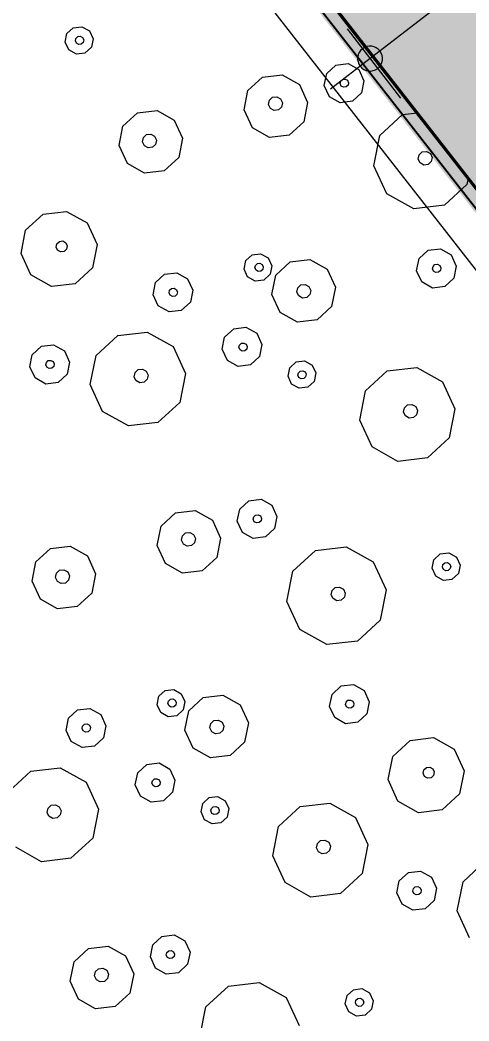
# Model space of a CAD drawing. Header units: metres. Extents: x -2858 to 512, y -1995 to 1252.
# Drawn here: x -454.523 to -452.725, y -161.776 to -157.764 of the extents above; entities that cross this region are included whole.
import ezdxf
from ezdxf.enums import TextEntityAlignment as Align
from ezdxf.lldxf.tags import DXFTag

# ---------------------------------------------------------------- set-up
doc = ezdxf.new("R2010")
doc.units = ezdxf.units.M
for name, color, linetype in [('Calque commun', 7, 'Continuous'), ('Calque11', 7, 'Continuous'), ('Calque17', 7, 'Continuous')]:
    doc.layers.add(name, color=color, linetype=linetype)
doc.styles.add('Arial18', font='arial.ttf', dxfattribs={"height": 0.309252})
tags = doc.linetypes.add('DASHDOT2', pattern=[0.5, 0.25, -0.125, 0, -0.125]).pattern_tags.tags
tags[10:11] = [DXFTag(74, 4), DXFTag(75, 0), DXFTag(340, '0'), DXFTag(46, 1.0), DXFTag(50, 0.0), DXFTag(44, 0.0), DXFTag(45, 0.0)]
tags[8:9] = [DXFTag(74, 4), DXFTag(75, 0), DXFTag(340, '0'), DXFTag(46, 1.0), DXFTag(50, 0.0), DXFTag(44, 0.0), DXFTag(45, 0.0)]
tags[6:7] = [DXFTag(74, 4), DXFTag(75, 0), DXFTag(340, '0'), DXFTag(46, 1.0), DXFTag(50, 0.0), DXFTag(44, 0.0), DXFTag(45, 0.0)]
tags[4:5] = [DXFTag(74, 4), DXFTag(75, 0), DXFTag(340, '0'), DXFTag(46, 1.0), DXFTag(50, 0.0), DXFTag(44, 0.0), DXFTag(45, 0.0)]

# ---------------------------------------------------------------- blocks, each defined once
blk = doc.blocks.new('geometrebondepartleger')
at = {"layer": 'Calque commun', "color": 10, "linetype": 'DASHDOT2', "lineweight": 18, "flags": 128}
blk.add_lwpolyline([(45.2867, 98.0868), (42.9361, 93.8756), (22.4919, 69.3549), (46.896, 54.8213), (60.0219, 76.4824), (130.1549, 64.2531), (145.3143, 148.376), (109.3485, 154.881), (91.263, 130.1164), (87.3779, 124.8321), (86.3313, 123.2789), (83.8109, 118.8118), (74.9183, 102.5858), (72.6157, 98.3586), (63.0649, 85.9136), (45.1583, 97.9611)], close=True, dxfattribs=at)
at = {"layer": 'Calque11', "color": 7, "linetype": 'Continuous', "lineweight": 9}
blk.add_polyline3d([(125.0277, 35.9078, 79), (133.3383, 81.851, 79), (145.3136, 148.3761, 79)], dxfattribs=at)
at = {"layer": 'Calque17', "color": 1, "linetype": 'Continuous', "lineweight": 9}
for points in [[(125.174, 36.6886, 79), (126.5286, 44.1348, 79), (125.0378, 35.9435, 79), (126.4161, 43.4883, 79), (128.681, 56.0642, 79), (129.9759, 63.1341, 79), (132.1933, 75.6042, 79), (133.3383, 81.851, 79), (135.2222, 92.3412, 79), (136.4776, 99.3268, 79), (138.1727, 108.7115, 79), (140.4846, 121.4626, 79), (141.0933, 124.9318, 79)], [(125.3707, 36.6528, 79), (126.7254, 44.0992, 79), (125.2346, 35.9078, 79), (126.6129, 43.4526, 79), (128.8778, 56.0285, 79), (130.1727, 63.0986, 79), (132.3901, 75.5687, 79), (133.5351, 81.8153, 79), (135.4191, 92.3058, 79), (136.6745, 99.2914, 79), (138.3695, 108.676, 79), (140.6815, 121.4274, 79), (141.2903, 124.8972, 79)]]:
    blk.add_polyline3d(points, dxfattribs=at)
blk = doc.blocks.new('new95')
at = {"layer": 'Calque commun', "color": 1, "linetype": 'Continuous', "lineweight": 9}
blk.add_arc((0, 0), 0.5, 0, 359.9994, dxfattribs=at)
blk = doc.blocks.new('new96')
at = {"layer": 'Calque commun', "color": 1, "linetype": 'Continuous', "lineweight": 9}
blk.add_arc((0, 0), 0.5, 0, 359.9994, dxfattribs=at)
blk = doc.blocks.new('DimLine4483')
at = {"layer": 'Calque commun', "color": 1, "linetype": 'Continuous', "lineweight": 9}
for p, q in [((64.5065, 94.9271), (64.57, 95.2712)), ((64.5337, 95.0746), (64.337, 95.1108)), ((64.5337, 95.0746), (67.4397, 94.5384)), ((67.4125, 94.3909), (67.476, 94.7351)), ((67.4397, 94.5384), (67.6364, 94.5021))]:
    blk.add_line(p, q, dxfattribs=at)
at = {"layer": 'Calque commun', "color": 1, "linetype": 'Continuous', "lineweight": 9, "xscale": 0.1000000055765411, "yscale": 0.1000000055765411, "zscale": 0.1000000055765411, "rotation": 349.5466312477312}
for name, p in [('new95', (64.5337, 95.0746)), ('new96', (67.4397, 94.5384))]:
    blk.add_blockref(name, p, dxfattribs=at)
at = {"layer": 'Calque commun', "color": 1, "linetype": 'Continuous', "lineweight": 9, "style": 'Arial18'}
blk.add_text('300', height=0.30925, rotation=349.5466, dxfattribs=at).set_placement((65.9885, 94.8163), align=Align.BOTTOM_CENTER)
blk = doc.blocks.new('pattern')
at = {"layer": 'Calque commun', "color": 54, "linetype": 'Continuous', "lineweight": 9}
for p, q in [((69.7985, 97.1855), (69.7513, 97.0766)), ((69.7513, 97.0766), (69.6491, 97.0163)), ((70.2447, 97.0658), (70.2745, 97.0834)), ((70.2745, 97.0834), (70.3089, 97.0801)), ((70.3089, 97.0801), (70.3349, 97.0572)), ((70.2309, 97.0341), (70.2447, 97.0658)), ((70.2687, 97.0312), (70.2728, 97.0407)), ((70.2728, 97.0407), (70.2817, 97.046)), ((70.2817, 97.046), (70.2921, 97.045)), ((70.2921, 97.045), (70.2999, 97.0382)), ((70.2999, 97.0382), (70.3021, 97.028)), ((70.3349, 97.0572), (70.3424, 97.0234)), ((69.6491, 97.0163), (69.531, 97.0275)), ((70.2384, 97.0003), (70.2309, 97.0341)), ((70.2644, 96.9774), (70.2384, 97.0003)), ((70.2709, 97.0211), (70.2687, 97.0312)), ((70.2787, 97.0142), (70.2709, 97.0211)), ((70.2891, 97.0132), (70.2787, 97.0142)), ((70.298, 97.0185), (70.2891, 97.0132)), ((70.3021, 97.028), (70.298, 97.0185)), ((70.3424, 97.0234), (70.3286, 96.9917)), ((69.7393, 96.9548), (69.7819, 96.9799)), ((69.7819, 96.9799), (69.8311, 96.9752)), ((69.8311, 96.9752), (69.8681, 96.9425)), ((70.2988, 96.9741), (70.2644, 96.9774)), ((70.3286, 96.9917), (70.2988, 96.9741)), ((69.7196, 96.9094), (69.7393, 96.9548)), ((69.7859, 96.9138), (69.7949, 96.9191)), ((69.7949, 96.9191), (69.8052, 96.9181)), ((69.8052, 96.9181), (69.813, 96.9112)), ((69.8681, 96.9425), (69.8789, 96.8942)), ((69.7304, 96.8611), (69.7196, 96.9094)), ((69.7818, 96.9043), (69.7859, 96.9138)), ((69.7841, 96.8941), (69.7818, 96.9043)), ((69.7919, 96.8873), (69.7841, 96.8941)), ((69.8022, 96.8863), (69.7919, 96.8873)), ((69.8111, 96.8916), (69.8022, 96.8863)), ((69.8153, 96.9011), (69.8111, 96.8916)), ((69.813, 96.9112), (69.8153, 96.9011)), ((69.8789, 96.8942), (69.8592, 96.8489)), ((70.4672, 96.7981), (70.5164, 96.9115)), ((69.7674, 96.8284), (69.7304, 96.8611)), ((69.8592, 96.8489), (69.8167, 96.8237)), ((69.8167, 96.8237), (69.7674, 96.8284)), ((70.4941, 96.6774), (70.4672, 96.7981)), ((69.3144, 96.7228), (69.3961, 96.771)), ((69.3961, 96.771), (69.4906, 96.762)), ((69.4906, 96.762), (69.5618, 96.6992)), ((69.2766, 96.6357), (69.3144, 96.7228)), ((69.5618, 96.6992), (69.5824, 96.6065)), ((69.7919, 96.6328), (69.8941, 96.6932)), ((69.8941, 96.6932), (70.0122, 96.6819)), ((70.0122, 96.6819), (70.1012, 96.6034)), ((70.5867, 96.5956), (70.4941, 96.6774)), ((69.2972, 96.543), (69.2766, 96.6357)), ((69.3928, 96.6243), (69.3983, 96.637)), ((69.3983, 96.637), (69.4102, 96.644)), ((69.4102, 96.644), (69.424, 96.6427)), ((69.424, 96.6427), (69.4344, 96.6336)), ((70.8162, 96.6467), (70.7098, 96.5839)), ((69.3958, 96.6108), (69.3928, 96.6243)), ((69.4062, 96.6016), (69.3958, 96.6108)), ((69.42, 96.6003), (69.4062, 96.6016)), ((69.4319, 96.6074), (69.42, 96.6003)), ((69.4374, 96.6201), (69.4319, 96.6074)), ((69.4344, 96.6336), (69.4374, 96.6201)), ((69.5824, 96.6065), (69.5446, 96.5194)), ((69.7447, 96.524), (69.7919, 96.6328)), ((70.1012, 96.6034), (70.127, 96.4875)), ((70.7098, 96.5839), (70.5867, 96.5956)), ((69.3684, 96.4802), (69.2972, 96.543)), ((69.5446, 96.5194), (69.4629, 96.4712)), ((69.7705, 96.4081), (69.7447, 96.524)), ((69.89, 96.5098), (69.8969, 96.5256)), ((69.8969, 96.5256), (69.9118, 96.5344)), ((69.9118, 96.5344), (69.929, 96.5328)), ((69.929, 96.5328), (69.942, 96.5213)), ((69.942, 96.5213), (69.9457, 96.5044)), ((69.4629, 96.4712), (69.3684, 96.4802)), ((69.8937, 96.4929), (69.89, 96.5098)), ((69.9067, 96.4814), (69.8937, 96.4929)), ((69.9239, 96.4798), (69.9067, 96.4814)), ((69.9388, 96.4886), (69.9239, 96.4798)), ((69.9457, 96.5044), (69.9388, 96.4886)), ((70.127, 96.4875), (70.0798, 96.3787)), ((69.8594, 96.3296), (69.7705, 96.4081)), ((70.5888, 96.3899), (70.6313, 96.4151)), ((70.6313, 96.4151), (70.6806, 96.4104)), ((70.6806, 96.4104), (70.7176, 96.3776)), ((70.0798, 96.3787), (69.9776, 96.3184)), ((70.5691, 96.3446), (70.5888, 96.3899)), ((70.6354, 96.349), (70.6444, 96.3542)), ((70.6444, 96.3542), (70.6547, 96.3532)), ((70.7176, 96.3776), (70.7284, 96.3294)), ((69.9776, 96.3184), (69.8594, 96.3296)), ((70.5798, 96.2963), (70.5691, 96.3446)), ((70.6313, 96.3394), (70.6354, 96.349)), ((70.6336, 96.3293), (70.6313, 96.3394)), ((70.6413, 96.3224), (70.6336, 96.3293)), ((70.6517, 96.3214), (70.6413, 96.3224)), ((70.6606, 96.3267), (70.6517, 96.3214)), ((70.6547, 96.3532), (70.6625, 96.3464)), ((70.6647, 96.3362), (70.6606, 96.3267)), ((70.6625, 96.3464), (70.6647, 96.3362)), ((70.7284, 96.3294), (70.7087, 96.284)), ((70.8038, 96.2796), (70.8719, 96.3198)), ((70.8719, 96.3198), (70.9507, 96.3123)), ((69.3622, 96.2555), (69.4048, 96.2806)), ((69.4048, 96.2806), (69.454, 96.2759)), ((69.454, 96.2759), (69.4911, 96.2432)), ((70.6169, 96.2636), (70.5798, 96.2963)), ((70.7087, 96.284), (70.6661, 96.2589)), ((70.7724, 96.207), (70.8038, 96.2796)), ((70.9507, 96.3123), (71.01, 96.2599)), ((69.3426, 96.2101), (69.3622, 96.2555)), ((69.4911, 96.2432), (69.5018, 96.1949)), ((70.6661, 96.2589), (70.6169, 96.2636)), ((71.01, 96.2599), (71.0272, 96.1827)), ((69.3533, 96.1618), (69.3426, 96.2101)), ((69.4048, 96.205), (69.4089, 96.2145)), ((69.407, 96.1948), (69.4048, 96.205)), ((69.4148, 96.188), (69.407, 96.1948)), ((69.4089, 96.2145), (69.4178, 96.2198)), ((69.4178, 96.2198), (69.4282, 96.2188)), ((69.4282, 96.2188), (69.436, 96.2119)), ((69.4382, 96.2018), (69.4341, 96.1923)), ((69.436, 96.2119), (69.4382, 96.2018)), ((69.5018, 96.1949), (69.4822, 96.1496)), ((70.7896, 96.1298), (70.7724, 96.207)), ((70.8653, 96.1896), (70.8722, 96.2055)), ((70.8722, 96.2055), (70.8871, 96.2143)), ((70.8871, 96.2143), (70.9044, 96.2126)), ((70.9044, 96.2126), (70.9173, 96.2012)), ((70.9173, 96.2012), (70.9211, 96.1843)), ((68.6977, 96.1289), (68.7115, 96.1606)), ((68.7115, 96.1606), (68.7413, 96.1782)), ((68.7413, 96.1782), (68.7758, 96.1749)), ((68.7758, 96.1749), (68.8017, 96.152)), ((69.3904, 96.1291), (69.3533, 96.1618)), ((69.4251, 96.187), (69.4148, 96.188)), ((69.4341, 96.1923), (69.4251, 96.187)), ((70.8691, 96.1727), (70.8653, 96.1896)), ((70.8821, 96.1613), (70.8691, 96.1727)), ((70.8993, 96.1596), (70.8821, 96.1613)), ((70.9142, 96.1684), (70.8993, 96.1596)), ((70.9211, 96.1843), (70.9142, 96.1684)), ((71.0272, 96.1827), (70.9957, 96.1101)), ((68.7053, 96.0951), (68.6977, 96.1289)), ((68.7355, 96.126), (68.7396, 96.1356)), ((68.7378, 96.1159), (68.7355, 96.126)), ((68.7455, 96.109), (68.7378, 96.1159)), ((68.7396, 96.1356), (68.7486, 96.1408)), ((68.7486, 96.1408), (68.7589, 96.1398)), ((68.7648, 96.1133), (68.7559, 96.108)), ((68.7589, 96.1398), (68.7667, 96.133)), ((68.7689, 96.1228), (68.7648, 96.1133)), ((68.7667, 96.133), (68.7689, 96.1228)), ((68.8092, 96.1182), (68.7955, 96.0865)), ((68.8017, 96.152), (68.8092, 96.1182)), ((69.4396, 96.1244), (69.3904, 96.1291)), ((69.4822, 96.1496), (69.4396, 96.1244)), ((70.0428, 96.0901), (70.0566, 96.1219)), ((70.0566, 96.1219), (70.0864, 96.1395)), ((70.0864, 96.1395), (70.1208, 96.1362)), ((70.1208, 96.1362), (70.1468, 96.1133)), ((70.1468, 96.1133), (70.1543, 96.0795)), ((70.8489, 96.0774), (70.7896, 96.1298)), ((68.7312, 96.0722), (68.7053, 96.0951)), ((68.7559, 96.108), (68.7455, 96.109)), ((68.7955, 96.0865), (68.7656, 96.0689)), ((70.0503, 96.0564), (70.0428, 96.0901)), ((70.0822, 96.0874), (70.0864, 96.0969)), ((70.0845, 96.0773), (70.0822, 96.0874)), ((70.0923, 96.0704), (70.0845, 96.0773)), ((70.0864, 96.0969), (70.0953, 96.1022)), ((70.0953, 96.1022), (70.1056, 96.1012)), ((70.1115, 96.0747), (70.1026, 96.0694)), ((70.1056, 96.1012), (70.1134, 96.0943)), ((70.1157, 96.0842), (70.1115, 96.0747)), ((70.1134, 96.0943), (70.1157, 96.0842)), ((70.1543, 96.0795), (70.1405, 96.0478)), ((70.9276, 96.0699), (70.8489, 96.0774)), ((70.9957, 96.1101), (70.9276, 96.0699)), ((68.7656, 96.0689), (68.7312, 96.0722)), ((68.9832, 96.0063), (69.0896, 96.0691)), ((69.0896, 96.0691), (69.2127, 96.0574)), ((69.2127, 96.0574), (69.3054, 95.9756)), ((70.0763, 96.0335), (70.0503, 96.0564)), ((70.1107, 96.0302), (70.0763, 96.0335)), ((70.1026, 96.0694), (70.0923, 96.0704)), ((70.1405, 96.0478), (70.1107, 96.0302)), ((68.934, 95.8929), (68.9832, 96.0063)), ((69.3054, 95.9756), (69.3322, 95.8549)), ((69.7478, 95.9509), (69.8159, 95.9911)), ((69.8159, 95.9911), (69.8947, 95.9836)), ((69.8947, 95.9836), (69.954, 95.9312)), ((69.7164, 95.8783), (69.7478, 95.9509)), ((69.954, 95.9312), (69.9712, 95.854)), ((68.9609, 95.7722), (68.934, 95.8929)), ((69.0952, 95.8771), (69.1021, 95.893)), ((69.099, 95.8603), (69.0952, 95.8771)), ((69.1021, 95.893), (69.117, 95.9018)), ((69.117, 95.9018), (69.1343, 95.9002)), ((69.1343, 95.9002), (69.1472, 95.8887)), ((69.1472, 95.8887), (69.151, 95.8718)), ((69.7336, 95.8011), (69.7164, 95.8783)), ((69.8166, 95.8706), (69.8235, 95.8865)), ((69.8235, 95.8865), (69.8384, 95.8953)), ((69.8384, 95.8953), (69.8556, 95.8936)), ((69.8556, 95.8936), (69.8686, 95.8822)), ((69.8686, 95.8822), (69.8723, 95.8653)), ((70.0959, 95.8399), (70.1156, 95.8852)), ((70.1156, 95.8852), (70.1581, 95.9103)), ((70.1581, 95.9103), (70.2073, 95.9057)), ((70.2073, 95.9057), (70.2444, 95.8729)), ((70.2444, 95.8729), (70.2552, 95.8247)), ((69.112, 95.8488), (69.099, 95.8603)), ((69.1292, 95.8472), (69.112, 95.8488)), ((69.1441, 95.856), (69.1292, 95.8472)), ((69.151, 95.8718), (69.1441, 95.856)), ((69.3322, 95.8549), (69.2831, 95.7415)), ((69.8204, 95.8537), (69.8166, 95.8706)), ((69.8333, 95.8422), (69.8204, 95.8537)), ((69.8506, 95.8406), (69.8333, 95.8422)), ((69.8655, 95.8494), (69.8506, 95.8406)), ((69.8723, 95.8653), (69.8655, 95.8494)), ((69.9712, 95.854), (69.9397, 95.7814)), ((70.1066, 95.7916), (70.0959, 95.8399)), ((70.1568, 95.8377), (70.1609, 95.8472)), ((70.159, 95.8275), (70.1568, 95.8377)), ((70.1609, 95.8472), (70.1699, 95.8525)), ((70.1699, 95.8525), (70.1802, 95.8515)), ((70.1802, 95.8515), (70.188, 95.8446)), ((70.1902, 95.8345), (70.1861, 95.8249)), ((70.188, 95.8446), (70.1902, 95.8345)), ((69.7929, 95.7487), (69.7336, 95.8011)), ((70.1668, 95.8206), (70.159, 95.8275)), ((70.1772, 95.8197), (70.1668, 95.8206)), ((70.1861, 95.8249), (70.1772, 95.8197)), ((70.2552, 95.8247), (70.2355, 95.7793)), ((70.4059, 95.7344), (70.5081, 95.7947)), ((70.5081, 95.7947), (70.6263, 95.7835)), ((68.2587, 95.7276), (68.3609, 95.788)), ((68.3609, 95.788), (68.479, 95.7767)), ((68.479, 95.7767), (68.568, 95.6982)), ((69.0536, 95.6904), (68.9609, 95.7722)), ((69.9397, 95.7814), (69.8716, 95.7412)), ((70.1437, 95.7589), (70.1066, 95.7916)), ((70.1929, 95.7542), (70.1437, 95.7589)), ((70.2355, 95.7793), (70.1929, 95.7542)), ((70.6263, 95.7835), (70.7152, 95.705)), ((68.2115, 95.6188), (68.2587, 95.7276)), ((69.2831, 95.7415), (69.1766, 95.6787)), ((69.8716, 95.7412), (69.7929, 95.7487)), ((69.8542, 95.7044), (69.884, 95.722)), ((69.884, 95.722), (69.9184, 95.7187)), ((69.9184, 95.7187), (69.9444, 95.6958)), ((70.3587, 95.6255), (70.4059, 95.7344)), ((68.568, 95.6982), (68.5938, 95.5824)), ((69.1766, 95.6787), (69.0536, 95.6904)), ((69.8404, 95.6726), (69.8542, 95.7044)), ((69.8479, 95.6388), (69.8404, 95.6726)), ((69.876, 95.6722), (69.8802, 95.6818)), ((69.8783, 95.6621), (69.876, 95.6722)), ((69.8802, 95.6818), (69.8891, 95.687)), ((69.8891, 95.687), (69.8994, 95.6861)), ((69.8994, 95.6861), (69.9072, 95.6792)), ((69.9072, 95.6792), (69.9095, 95.6691)), ((69.9444, 95.6958), (69.9519, 95.662)), ((70.7152, 95.705), (70.741, 95.5891)), ((69.8739, 95.6159), (69.8479, 95.6388)), ((69.8861, 95.6552), (69.8783, 95.6621)), ((69.8964, 95.6543), (69.8861, 95.6552)), ((69.9054, 95.6595), (69.8964, 95.6543)), ((69.9095, 95.6691), (69.9054, 95.6595)), ((69.9519, 95.662), (69.9381, 95.6302)), ((70.5109, 95.6272), (70.5258, 95.636)), ((70.5258, 95.636), (70.543, 95.6344)), ((70.543, 95.6344), (70.556, 95.6229)), ((68.2373, 95.5029), (68.2115, 95.6188)), ((68.3568, 95.6046), (68.3637, 95.6204)), ((68.3606, 95.5877), (68.3568, 95.6046)), ((68.3637, 95.6204), (68.3786, 95.6292)), ((68.3786, 95.6292), (68.3958, 95.6276)), ((68.3958, 95.6276), (68.4088, 95.6161)), ((68.4125, 95.5992), (68.4057, 95.5834)), ((68.4088, 95.6161), (68.4125, 95.5992)), ((69.9083, 95.6126), (69.8739, 95.6159)), ((69.9381, 95.6302), (69.9083, 95.6126)), ((70.3845, 95.5097), (70.3587, 95.6255)), ((70.504, 95.6113), (70.5109, 95.6272)), ((70.5078, 95.5944), (70.504, 95.6113)), ((70.5207, 95.583), (70.5078, 95.5944)), ((70.5598, 95.606), (70.5529, 95.5901)), ((70.556, 95.6229), (70.5598, 95.606)), ((68.3735, 95.5762), (68.3606, 95.5877)), ((68.3908, 95.5746), (68.3735, 95.5762)), ((68.4057, 95.5834), (68.3908, 95.5746)), ((68.5938, 95.5824), (68.5466, 95.4735)), ((70.1375, 95.5334), (70.1801, 95.5585)), ((70.1801, 95.5585), (70.2293, 95.5538)), ((70.2293, 95.5538), (70.2663, 95.5211)), ((70.538, 95.5814), (70.5207, 95.583)), ((70.5529, 95.5901), (70.538, 95.5814)), ((70.1178, 95.488), (70.1375, 95.5334)), ((70.2663, 95.5211), (70.2771, 95.4728)), ((68.3263, 95.4244), (68.2373, 95.5029)), ((68.5466, 95.4735), (68.4444, 95.4132)), ((69.0359, 95.4394), (69.0556, 95.4847)), ((69.0556, 95.4847), (69.0982, 95.5099)), ((69.0982, 95.5099), (69.1474, 95.5052)), ((69.1474, 95.5052), (69.1845, 95.4724)), ((69.1845, 95.4724), (69.1952, 95.4242)), ((70.1286, 95.4397), (70.1178, 95.488)), ((70.18, 95.4829), (70.1841, 95.4924)), ((70.1823, 95.4727), (70.18, 95.4829)), ((70.19, 95.4659), (70.1823, 95.4727)), ((70.1841, 95.4924), (70.1931, 95.4977)), ((70.1931, 95.4977), (70.2034, 95.4967)), ((70.2034, 95.4967), (70.2112, 95.4898)), ((70.2135, 95.4797), (70.2093, 95.4702)), ((70.2112, 95.4898), (70.2135, 95.4797)), ((70.2771, 95.4728), (70.2574, 95.4275)), ((70.4735, 95.4312), (70.3845, 95.5097)), ((69.0467, 95.3911), (69.0359, 95.4394)), ((69.0981, 95.4342), (69.1022, 95.4438)), ((69.1004, 95.4241), (69.0981, 95.4342)), ((69.1022, 95.4438), (69.1112, 95.449)), ((69.1112, 95.449), (69.1215, 95.4481)), ((69.1215, 95.4481), (69.1293, 95.4412)), ((69.1293, 95.4412), (69.1316, 95.431)), ((70.1656, 95.407), (70.1286, 95.4397)), ((70.2004, 95.4649), (70.19, 95.4659)), ((70.2093, 95.4702), (70.2004, 95.4649)), ((70.5916, 95.4199), (70.4735, 95.4312)), ((68.4444, 95.4132), (68.3263, 95.4244)), ((69.0837, 95.3584), (69.0467, 95.3911)), ((69.1082, 95.4172), (69.1004, 95.4241)), ((69.1185, 95.4162), (69.1082, 95.4172)), ((69.1274, 95.4215), (69.1185, 95.4162)), ((69.1316, 95.431), (69.1274, 95.4215)), ((69.1952, 95.4242), (69.1755, 95.3788)), ((69.2706, 95.3744), (69.3388, 95.4146)), ((69.3388, 95.4146), (69.4175, 95.4071)), ((69.4175, 95.4071), (69.4768, 95.3547)), ((70.2148, 95.4023), (70.1656, 95.407)), ((70.2574, 95.4275), (70.2148, 95.4023)), ((67.8291, 95.3503), (67.8716, 95.3754)), ((67.8716, 95.3754), (67.9209, 95.3707)), ((67.9209, 95.3707), (67.9579, 95.338)), ((69.133, 95.3537), (69.0837, 95.3584)), ((69.1755, 95.3788), (69.133, 95.3537)), ((69.2392, 95.3018), (69.2706, 95.3744)), ((69.4768, 95.3547), (69.494, 95.2775)), ((67.8094, 95.3049), (67.8291, 95.3503)), ((67.8757, 95.3093), (67.8847, 95.3146)), ((67.8847, 95.3146), (67.895, 95.3136)), ((67.895, 95.3136), (67.9028, 95.3067)), ((67.9579, 95.338), (67.9687, 95.2897)), ((67.8201, 95.2567), (67.8094, 95.3049)), ((67.8716, 95.2998), (67.8757, 95.3093)), ((67.8738, 95.2896), (67.8716, 95.2998)), ((67.8816, 95.2828), (67.8738, 95.2896)), ((67.892, 95.2818), (67.8816, 95.2828)), ((67.9009, 95.2871), (67.892, 95.2818)), ((67.905, 95.2966), (67.9009, 95.2871)), ((67.9028, 95.3067), (67.905, 95.2966)), ((67.9687, 95.2897), (67.949, 95.2444)), ((69.2564, 95.2246), (69.2392, 95.3018)), ((69.3322, 95.2844), (69.3391, 95.3003)), ((69.3359, 95.2675), (69.3322, 95.2844)), ((69.3391, 95.3003), (69.354, 95.3091)), ((69.354, 95.3091), (69.3712, 95.3074)), ((69.3712, 95.3074), (69.3842, 95.296)), ((69.3879, 95.2791), (69.381, 95.2632)), ((69.3842, 95.296), (69.3879, 95.2791)), ((69.494, 95.2775), (69.4626, 95.2049)), ((67.8572, 95.2239), (67.8201, 95.2567)), ((67.949, 95.2444), (67.9064, 95.2192)), ((68.5234, 95.2167), (68.5532, 95.2343)), ((68.5532, 95.2343), (68.5876, 95.231)), ((68.5876, 95.231), (68.6136, 95.2081)), ((69.3489, 95.2561), (69.3359, 95.2675)), ((69.3661, 95.2544), (69.3489, 95.2561)), ((69.381, 95.2632), (69.3661, 95.2544)), ((67.9064, 95.2192), (67.8572, 95.2239)), ((68.5096, 95.185), (68.5234, 95.2167)), ((68.5491, 95.1822), (68.5532, 95.1917)), ((68.5532, 95.1917), (68.5621, 95.197)), ((68.5621, 95.197), (68.5725, 95.196)), ((68.5725, 95.196), (68.5802, 95.1891)), ((68.6136, 95.2081), (68.6211, 95.1743)), ((69.3157, 95.1722), (69.2564, 95.2246)), ((69.4626, 95.2049), (69.3944, 95.1647)), ((67.534, 95.1507), (67.5565, 95.1639)), ((67.5565, 95.1639), (67.6795, 95.1522)), ((67.6795, 95.1522), (67.7722, 95.0704)), ((68.5171, 95.1512), (68.5096, 95.185)), ((68.5431, 95.1283), (68.5171, 95.1512)), ((68.5513, 95.1721), (68.5491, 95.1822)), ((68.5591, 95.1652), (68.5513, 95.1721)), ((68.5694, 95.1642), (68.5591, 95.1652)), ((68.5784, 95.1695), (68.5694, 95.1642)), ((68.5825, 95.179), (68.5784, 95.1695)), ((68.5802, 95.1891), (68.5825, 95.179)), ((68.6211, 95.1743), (68.6073, 95.1426)), ((69.3944, 95.1647), (69.3157, 95.1722)), ((68.5775, 95.125), (68.5431, 95.1283)), ((68.6073, 95.1426), (68.5775, 95.125)), ((69.7112, 95.0968), (69.7793, 95.137)), ((69.7793, 95.137), (69.8581, 95.1295)), ((69.8581, 95.1295), (69.9174, 95.0771)), ((67.7722, 95.0704), (67.799, 94.9497)), ((68.2147, 95.0457), (68.2828, 95.0859)), ((68.2828, 95.0859), (68.3615, 95.0784)), ((68.3615, 95.0784), (68.4208, 95.026)), ((69.6798, 95.0242), (69.7112, 95.0968)), ((69.9174, 95.0771), (69.9346, 94.9999)), ((68.1832, 94.9731), (68.2147, 95.0457)), ((69.7871, 95.0242), (69.802, 95.033)), ((69.802, 95.033), (69.8192, 95.0314)), ((69.8192, 95.0314), (69.8322, 95.0199)), ((67.569, 94.9878), (67.5839, 94.9966)), ((67.5839, 94.9966), (67.6011, 94.995)), ((67.6011, 94.995), (67.6141, 94.9835)), ((68.2903, 94.9813), (68.3052, 94.9901)), ((68.3052, 94.9901), (68.3224, 94.9884)), ((68.4208, 95.026), (68.438, 94.9488)), ((68.5824, 94.98), (68.6249, 95.0052)), ((68.6249, 95.0052), (68.6742, 95.0005)), ((68.6742, 95.0005), (68.7112, 94.9677)), ((69.697, 94.947), (69.6798, 95.0242)), ((69.7802, 95.0084), (69.7871, 95.0242)), ((69.7839, 94.9915), (69.7802, 95.0084)), ((69.7969, 94.98), (69.7839, 94.9915)), ((69.8359, 95.003), (69.829, 94.9872)), ((69.8322, 95.0199), (69.8359, 95.003)), ((69.9346, 94.9999), (69.9031, 94.9274)), ((67.5621, 94.972), (67.569, 94.9878)), ((67.5658, 94.9551), (67.5621, 94.972)), ((67.5788, 94.9436), (67.5658, 94.9551)), ((67.6109, 94.9508), (67.596, 94.942)), ((67.6178, 94.9666), (67.6109, 94.9508)), ((67.6141, 94.9835), (67.6178, 94.9666)), ((68.2004, 94.8959), (68.1832, 94.9731)), ((68.2834, 94.9654), (68.2903, 94.9813)), ((68.2872, 94.9485), (68.2834, 94.9654)), ((68.3224, 94.9884), (68.3354, 94.977)), ((68.3392, 94.9601), (68.3323, 94.9442)), ((68.3354, 94.977), (68.3392, 94.9601)), ((68.5627, 94.9347), (68.5824, 94.98)), ((68.7112, 94.9677), (68.722, 94.9195)), ((69.8141, 94.9784), (69.7969, 94.98)), ((69.829, 94.9872), (69.8141, 94.9784)), ((67.596, 94.942), (67.5788, 94.9436)), ((67.799, 94.9497), (67.7499, 94.8363)), ((68.3001, 94.937), (68.2872, 94.9485)), ((68.3174, 94.9354), (68.3001, 94.937)), ((68.3323, 94.9442), (68.3174, 94.9354)), ((68.438, 94.9488), (68.4066, 94.8762)), ((68.5735, 94.8864), (68.5627, 94.9347)), ((68.6236, 94.9325), (68.6277, 94.942)), ((68.6259, 94.9223), (68.6236, 94.9325)), ((68.6337, 94.9155), (68.6259, 94.9223)), ((68.6277, 94.942), (68.6367, 94.9473)), ((68.644, 94.9145), (68.6337, 94.9155)), ((68.6367, 94.9473), (68.647, 94.9463)), ((68.6529, 94.9197), (68.644, 94.9145)), ((68.647, 94.9463), (68.6548, 94.9394)), ((68.6571, 94.9293), (68.6529, 94.9197)), ((68.6548, 94.9394), (68.6571, 94.9293)), ((68.722, 94.9195), (68.7023, 94.8741)), ((69.7563, 94.8946), (69.697, 94.947)), ((69.9031, 94.9274), (69.835, 94.8871)), ((68.2597, 94.8435), (68.2004, 94.8959)), ((68.4066, 94.8762), (68.3384, 94.836)), ((68.6105, 94.8537), (68.5735, 94.8864)), ((68.7023, 94.8741), (68.6597, 94.849)), ((68.8728, 94.8292), (68.9749, 94.8895)), ((68.9749, 94.8895), (69.0931, 94.8783)), ((69.0931, 94.8783), (69.182, 94.7998)), ((69.835, 94.8871), (69.7563, 94.8946)), ((67.7499, 94.8363), (67.6434, 94.7735)), ((68.3384, 94.836), (68.2597, 94.8435)), ((68.6597, 94.849), (68.6105, 94.8537)), ((67.5204, 94.7852), (67.4753, 94.825)), ((68.3072, 94.7674), (68.321, 94.7992)), ((68.321, 94.7992), (68.3508, 94.8168)), ((68.3508, 94.8168), (68.3852, 94.8135)), ((68.3852, 94.8135), (68.4112, 94.7906)), ((68.4112, 94.7906), (68.4187, 94.7568)), ((68.8256, 94.7204), (68.8728, 94.8292)), ((69.182, 94.7998), (69.2078, 94.6839)), ((67.6434, 94.7735), (67.5204, 94.7852)), ((68.3147, 94.7336), (68.3072, 94.7674)), ((68.3429, 94.7671), (68.347, 94.7766)), ((68.3451, 94.7569), (68.3429, 94.7671)), ((68.3529, 94.75), (68.3451, 94.7569)), ((68.347, 94.7766), (68.3559, 94.7819)), ((68.3632, 94.7491), (68.3529, 94.75)), ((68.3559, 94.7819), (68.3663, 94.7809)), ((68.3722, 94.7543), (68.3632, 94.7491)), ((68.3663, 94.7809), (68.3741, 94.774)), ((68.3763, 94.7639), (68.3722, 94.7543)), ((68.3741, 94.774), (68.3763, 94.7639)), ((68.4187, 94.7568), (68.4049, 94.725)), ((68.3407, 94.7107), (68.3147, 94.7336)), ((68.3751, 94.7075), (68.3407, 94.7107)), ((68.4049, 94.725), (68.3751, 94.7075)), ((68.8514, 94.6045), (68.8256, 94.7204)), ((68.9708, 94.7061), (68.9777, 94.722)), ((68.9777, 94.722), (68.9926, 94.7308)), ((68.9926, 94.7308), (69.0099, 94.7292)), ((69.0099, 94.7292), (69.0228, 94.7177)), ((69.0228, 94.7177), (69.0266, 94.7008)), ((68.9746, 94.6893), (68.9708, 94.7061)), ((68.9876, 94.6778), (68.9746, 94.6893)), ((69.0048, 94.6762), (68.9876, 94.6778)), ((69.0197, 94.685), (69.0048, 94.6762)), ((69.0266, 94.7008), (69.0197, 94.685)), ((69.2078, 94.6839), (69.1606, 94.5751)), ((68.6043, 94.6282), (68.6469, 94.6533)), ((68.6469, 94.6533), (68.6961, 94.6486)), ((68.6961, 94.6486), (68.7332, 94.6159)), ((67.5224, 94.5795), (67.565, 94.6047)), ((67.565, 94.6047), (67.6142, 94.6)), ((67.6142, 94.6), (67.6513, 94.5672)), ((68.5846, 94.5828), (68.6043, 94.6282)), ((68.651, 94.5872), (68.6599, 94.5925)), ((68.6599, 94.5925), (68.6702, 94.5915)), ((68.6702, 94.5915), (68.678, 94.5846)), ((68.7332, 94.6159), (68.7439, 94.5676)), ((68.9403, 94.526), (68.8514, 94.6045)), ((67.5027, 94.5342), (67.5224, 94.5795)), ((67.6513, 94.5672), (67.662, 94.519)), ((68.5954, 94.5346), (68.5846, 94.5828)), ((68.6468, 94.5777), (68.651, 94.5872)), ((68.6491, 94.5676), (68.6468, 94.5777)), ((68.6569, 94.5607), (68.6491, 94.5676)), ((68.6672, 94.5597), (68.6569, 94.5607)), ((68.6761, 94.565), (68.6672, 94.5597)), ((68.6803, 94.5745), (68.6761, 94.565)), ((68.678, 94.5846), (68.6803, 94.5745)), ((68.7439, 94.5676), (68.7242, 94.5223)), ((69.1606, 94.5751), (69.0584, 94.5147)), ((67.5135, 94.4859), (67.5027, 94.5342)), ((67.5649, 94.529), (67.5691, 94.5386)), ((67.5672, 94.5189), (67.5649, 94.529)), ((67.575, 94.512), (67.5672, 94.5189)), ((67.5691, 94.5386), (67.578, 94.5438)), ((67.5853, 94.511), (67.575, 94.512)), ((67.578, 94.5438), (67.5884, 94.5429)), ((67.5943, 94.5163), (67.5853, 94.511)), ((67.5884, 94.5429), (67.5961, 94.536)), ((67.5984, 94.5259), (67.5943, 94.5163)), ((67.5961, 94.536), (67.5984, 94.5259)), ((67.662, 94.519), (67.6424, 94.4736)), ((67.7375, 94.4692), (67.8056, 94.5094)), ((67.8056, 94.5094), (67.8843, 94.5019)), ((68.6325, 94.5018), (68.5954, 94.5346)), ((68.7242, 94.5223), (68.6817, 94.4971)), ((69.0584, 94.5147), (68.9403, 94.526)), ((67.5506, 94.4532), (67.5135, 94.4859)), ((67.6424, 94.4736), (67.5998, 94.4485)), ((67.706, 94.3966), (67.7375, 94.4692)), ((67.8843, 94.5019), (67.9436, 94.4495)), ((68.6817, 94.4971), (68.6325, 94.5018)), ((69.1486, 94.4532), (69.1912, 94.4783)), ((69.1912, 94.4783), (69.2404, 94.4736)), ((69.2404, 94.4736), (69.2775, 94.4409)), ((67.5998, 94.4485), (67.5506, 94.4532)), ((67.9436, 94.4495), (67.9608, 94.3723)), ((69.129, 94.4078), (69.1486, 94.4532)), ((69.2775, 94.4409), (69.2882, 94.3927)), ((67.7232, 94.3194), (67.706, 94.3966)), ((67.799, 94.3792), (67.8059, 94.3951)), ((67.8059, 94.3951), (67.8208, 94.4039)), ((67.8208, 94.4039), (67.838, 94.4022)), ((67.838, 94.4022), (67.851, 94.3908)), ((67.851, 94.3908), (67.8547, 94.3739)), ((69.1397, 94.3596), (69.129, 94.4078)), ((69.1911, 94.4027), (69.1953, 94.4122)), ((69.1934, 94.3926), (69.1911, 94.4027)), ((69.2012, 94.3857), (69.1934, 94.3926)), ((69.1953, 94.4122), (69.2042, 94.4175)), ((69.2042, 94.4175), (69.2146, 94.4165)), ((69.2205, 94.39), (69.2115, 94.3847)), ((69.2146, 94.4165), (69.2223, 94.4097)), ((69.2246, 94.3995), (69.2205, 94.39)), ((69.2223, 94.4097), (69.2246, 94.3995)), ((69.2882, 94.3927), (69.2686, 94.3473)), ((67.8028, 94.3623), (67.799, 94.3792)), ((67.8157, 94.3509), (67.8028, 94.3623)), ((67.833, 94.3492), (67.8157, 94.3509)), ((67.8479, 94.358), (67.833, 94.3492)), ((67.8547, 94.3739), (67.8479, 94.358)), ((67.9608, 94.3723), (67.9294, 94.2997)), ((69.1768, 94.3269), (69.1397, 94.3596)), ((69.2115, 94.3847), (69.2012, 94.3857)), ((67.7825, 94.267), (67.7232, 94.3194)), ((69.226, 94.3222), (69.1768, 94.3269)), ((69.2686, 94.3473), (69.226, 94.3222)), ((67.9294, 94.2997), (67.8613, 94.2595)), ((68.7237, 94.2212), (68.8054, 94.2695)), ((68.8054, 94.2695), (68.8999, 94.2605)), ((67.8613, 94.2595), (67.7825, 94.267)), ((68.178, 94.1916), (68.2462, 94.2318)), ((68.2462, 94.2318), (68.3249, 94.2243)), ((68.8999, 94.2605), (68.9711, 94.1976)), ((68.1466, 94.119), (68.178, 94.1916)), ((68.3249, 94.2243), (68.3842, 94.172)), ((68.6859, 94.1341), (68.7237, 94.2212)), ((68.9711, 94.1976), (68.9917, 94.105)), ((68.3842, 94.172), (68.4014, 94.0947)), ((68.1638, 94.0418), (68.1466, 94.119)), ((68.247, 94.1032), (68.2539, 94.119)), ((68.2539, 94.119), (68.2688, 94.1278)), ((68.2688, 94.1278), (68.286, 94.1262)), ((68.286, 94.1262), (68.299, 94.1147)), ((68.299, 94.1147), (68.3027, 94.0979)), ((68.7066, 94.0415), (68.6859, 94.1341)), ((68.8021, 94.1228), (68.8076, 94.1355)), ((68.8052, 94.1092), (68.8021, 94.1228)), ((68.8155, 94.1001), (68.8052, 94.1092)), ((68.8076, 94.1355), (68.8196, 94.1425)), ((68.8196, 94.1425), (68.8334, 94.1412)), ((68.8334, 94.1412), (68.8437, 94.132)), ((68.8467, 94.1185), (68.8412, 94.1058)), ((68.8437, 94.132), (68.8467, 94.1185)), ((68.2508, 94.0863), (68.247, 94.1032)), ((68.2637, 94.0748), (68.2508, 94.0863)), ((68.281, 94.0732), (68.2637, 94.0748)), ((68.2959, 94.082), (68.281, 94.0732)), ((68.3027, 94.0979), (68.2959, 94.082)), ((68.4014, 94.0947), (68.37, 94.0222)), ((68.8293, 94.0988), (68.8155, 94.1001)), ((68.8412, 94.1058), (68.8293, 94.0988)), ((68.9917, 94.105), (68.954, 94.0179)), ((68.2231, 93.9894), (68.1638, 94.0418)), ((68.7777, 93.9786), (68.7066, 94.0415)), ((68.3018, 93.9819), (68.2231, 93.9894)), ((68.37, 94.0222), (68.3018, 93.9819)), ((68.954, 94.0179), (68.8722, 93.9696)), ((68.8722, 93.9696), (68.7777, 93.9786)), ((68.1208, 93.6591), (68.1506, 93.6767)), ((68.1506, 93.6767), (68.1851, 93.6734)), ((68.1851, 93.6734), (68.211, 93.6505)), ((68.107, 93.6273), (68.1208, 93.6591)), ((68.1146, 93.5935), (68.107, 93.6273)), ((68.1448, 93.6245), (68.149, 93.634)), ((68.149, 93.634), (68.1579, 93.6393)), ((68.1579, 93.6393), (68.1682, 93.6383)), ((68.1682, 93.6383), (68.176, 93.6314)), ((68.176, 93.6314), (68.1783, 93.6213)), ((68.211, 93.6505), (68.2185, 93.6167)), ((68.1405, 93.5706), (68.1146, 93.5935)), ((68.1471, 93.6143), (68.1448, 93.6245)), ((68.1549, 93.6075), (68.1471, 93.6143)), ((68.1652, 93.6065), (68.1549, 93.6075)), ((68.1741, 93.6118), (68.1652, 93.6065)), ((68.1783, 93.6213), (68.1741, 93.6118)), ((68.2185, 93.6167), (68.2048, 93.5849)), ((68.175, 93.5673), (68.1405, 93.5706)), ((68.2048, 93.5849), (68.175, 93.5673))]:
    blk.add_line(p, q, dxfattribs=at)
at = {"layer": 'Calque commun', "color": 7, "linetype": 'Continuous', "lineweight": 9}
mesh = blk.add_polyface(dxfattribs=at)
corners = [(70.8497, 113.5412), (53.8349, 19.1692), (74.7282, 106.3237), (76.0435, 113.5984), (74.769, 106.1763), (58.8077, 18.2701), (114.1703, 105.207), (114.1703, 98.5387)]
mesh.append_faces([[corners[k] for k in face] for face in [(3, 4, 6)]], dxfattribs={"vtx0": -1, "vtx1": -1, "color": 7})
mesh.append_faces([[corners[k] for k in face] for face in [(3, 2, 4)]], dxfattribs={"vtx0": -1, "vtx2": -1, "color": 7})
mesh.append_faces([[corners[k] for k in face] for face in [(5, 2, 1)]], dxfattribs={"vtx1": -1, "color": 7})
mesh.append_faces([[corners[k] for k in face] for face in [(0, 1, 2), (3, 0, 2)]], dxfattribs={"vtx1": -1, "vtx2": -1, "color": 7})
mesh.append_faces([[corners[k] for k in face] for face in [(4, 7, 6)]], dxfattribs={"vtx2": -1, "color": 7})

msp = doc.modelspace()

# ---------------------------------------------------------------- hatches: boundary and pattern name
at = {"layer": 'Calque commun', "linetype": 'Continuous', "lineweight": 9}
msp.add_hatch(color=61, dxfattribs=at).paths.add_polyline_path([(-442.3324, -171.841), (-440.6874, -170.5881), (-441.6468, -169.3216), (-440.8909, -168.7717), (-446.5551, -161.2386), (-441.3435, -157.1596), (-440.2144, -158.6736), (-434.1623, -154.1086), (-438.0533, -149.1044), (-449.4404, -157.9558), (-449.5577, -157.8256), (-446.0903, -155.0884), (-447.8929, -152.7344), (-451.3973, -155.4519), (-457.1908, -147.9762), (-451.9742, -143.8787), (-455.9433, -138.6064), (-463.6443, -144.4911)])

# ---------------------------------------------------------------- linework, layer by layer
at = {"layer": 'Calque commun', "color": 160, "linetype": 'ByBlock', "lineweight": -2}
msp.add_line((-463.7203, -144.3729), (-451.9397, -159.4925), dxfattribs=at)

# ---------------------------------------------------------------- block references
at = {"layer": 'Calque commun', "color": 0, "linetype": 'ByBlock', "lineweight": -2, "rotation": 228.1617603435354}
for name, p in [('geometrebondepartleger', (-440.1616, 15.2632)), ('pattern', (-478.5712, -44.6144))]:
    msp.add_blockref(name, p, dxfattribs=at)
at = {"layer": 'Calque commun', "color": 1, "linetype": 'Continuous', "lineweight": 9, "rotation": 228.1617603435354}
msp.add_blockref('DimLine4483', (-478.5712, -44.6144), dxfattribs=at)

doc.saveas('drawing.dxf')
